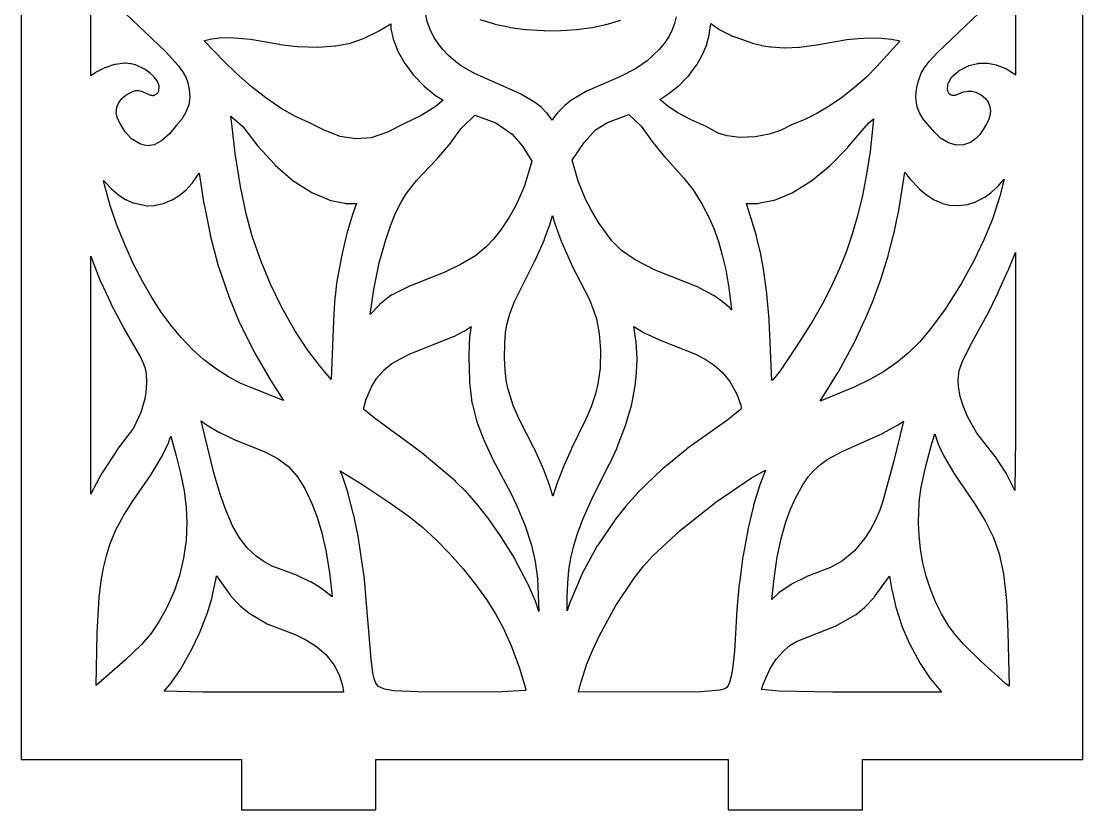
# Model space of a CAD drawing. Header units: millimetres. Extents: x 10 to 410, y 18 to 283.
# Drawn here: x 79 to 142.3, y 157 to 204 of the extents above; entities that cross this region are included whole.
import ezdxf

# ---------------------------------------------------------------- set-up
doc = ezdxf.new("R2010")
doc.units = ezdxf.units.MM
doc.layers.add('CUT', color=1, linetype='Continuous')

msp = doc.modelspace()

# ---------------------------------------------------------------- linework, layer by layer
at = {"layer": 'CUT'}
for points in [[(92.134, 280), (79, 280), (79, 160), (92.134, 160), (92.134, 157), (100.134, 157), (100.134, 160), (121.134, 160), (121.134, 157), (129.134, 157), (129.134, 160), (142.2679, 160), (142.2679, 280), (129.134, 280), (129.134, 283), (121.134, 283), (121.134, 280), (100.134, 280), (100.134, 283), (92.134, 283)], [(96.172, 197.9177), (95.3415, 198.3006), (94.4995, 198.7788), (93.5736, 199.406), (92.7087, 200.0848), (91.832, 200.861), (91.0928, 201.5825), (89.9085, 202.8047), (90.0258, 202.8487), (90.3414, 202.9278), (90.813, 202.9848), (91.4597, 202.9997), (92.6717, 202.9061), (94.3912, 202.5971), (94.4105, 202.5942), (95.447, 202.4744), (95.4728, 202.4726), (96.6721, 202.4346), (96.7017, 202.4351), (97.7181, 202.5005), (97.7554, 202.5051), (98.6196, 202.6674), (98.6444, 202.6731), (98.6688, 202.6809), (99.406, 202.9507), (99.4359, 202.9635), (100.3344, 203.4044), (100.3591, 203.418), (101.025, 203.8247), (101.0311, 203.5784), (101.0329, 203.552), (101.0372, 203.5256), (101.1634, 202.9184), (101.1695, 202.8944), (101.1776, 202.871), (101.4463, 202.1827), (101.4652, 202.1431), (101.8561, 201.4597), (101.8775, 201.4274), (102.3772, 200.7685), (102.4007, 200.7409), (102.9955, 200.1265), (103.022, 200.1022), (103.6985, 199.5518), (103.7266, 199.5315), (104.1459, 199.2632), (103.6699, 198.8676), (102.8438, 198.3576), (101.809, 197.8647), (100.8334, 197.3562), (99.8546, 197.034), (98.9346, 196.9632), (98.0038, 197.1144), (97.0601, 197.4896)], [(119.8259, 197.7024), (118.9248, 198.1031), (118.0921, 198.5448), (117.529, 198.922), (117.0579, 199.3043), (117.6054, 199.668), (117.6254, 199.6826), (118.1585, 200.1026), (118.1852, 200.1263), (118.7152, 200.656), (118.7417, 200.6863), (119.2348, 201.332), (119.2577, 201.3667), (119.6071, 201.9865), (119.6241, 202.022), (119.8531, 202.5939), (119.8647, 202.6293), (119.9977, 203.139), (120.0045, 203.173), (120.0971, 203.8406), (120.5538, 203.5126), (120.5747, 203.4989), (120.5966, 203.487), (121.4363, 203.071), (121.4711, 203.0564), (122.5419, 202.6807), (122.5701, 202.6723), (123.1029, 202.5404), (123.1273, 202.5355), (123.6581, 202.4485), (123.6879, 202.445), (124.4662, 202.3937), (124.4999, 202.3934), (125.361, 202.4305), (125.3872, 202.4327), (126.403, 202.5635), (126.4172, 202.5656), (128.2066, 202.8807), (128.8845, 202.9516), (129.5511, 202.9833), (130.2611, 202.9718), (130.8694, 202.9105), (131.2818, 202.8194), (131.3586, 202.7912), (130.0009, 201.2685), (129.3733, 200.6479), (128.6672, 200.0211), (127.9492, 199.4564), (127.1521, 198.9106), (126.4122, 198.4768), (125.6635, 198.1064), (124.9079, 197.8002), (124.2936, 197.4864), (123.5681, 197.2424), (122.7474, 197.0952), (121.8218, 197.056), (121.0714, 197.1385), (120.5382, 197.3049)], [(94.1386, 195.4043), (95.2118, 194.4743), (95.2425, 194.4512), (96.3186, 193.7633), (96.3522, 193.7455), (97.3469, 193.3289), (97.3815, 193.3181), (98.2898, 193.1276), (98.3226, 193.124), (98.9907, 193.111), (98.7795, 192.5688), (98.762, 192.5183), (98.4429, 191.4669), (98.4302, 191.4193), (98.0678, 189.8768), (98.0587, 189.8322), (97.7986, 188.3702), (97.7915, 188.323), (97.7018, 187.5885), (97.6968, 187.5349), (97.6107, 186.164), (97.6095, 186.1393), (97.4819, 182.6233), (96.7787, 183.4552), (96.0585, 184.407), (95.3106, 185.5472), (94.5534, 186.8847), (93.8635, 188.305), (93.2977, 189.6663), (92.771, 191.1772), (92.3993, 192.5044), (92.0626, 194.1187), (91.7532, 196.0874), (91.5463, 197.8597), (91.4874, 198.3266), (92.1934, 197.7198), (92.2088, 197.6984), (93.1052, 196.5297), (93.1261, 196.5047), (94.1128, 195.4296)], [(107.1446, 190.9969), (106.7242, 190.545), (106.0774, 189.9959), (105.1843, 189.4719), (104.2435, 189.0331), (102.1951, 188.2172), (102.1801, 188.2104), (101.0991, 187.6769), (101.0775, 187.6647), (101.0565, 187.6498), (100.3571, 187.0971), (100.3252, 187.0678), (99.7971, 186.5106), (100.0151, 188.0002), (100.3411, 189.5888), (100.7048, 190.8995), (101.0045, 191.7863), (101.31, 192.5437), (101.6358, 193.2007), (101.9398, 193.7006), (102.5519, 194.4949), (103.7501, 195.7304), (103.7659, 195.7478), (104.604, 196.7381), (104.6208, 196.7593), (105.204, 197.5542), (105.2204, 197.5784), (106.0373, 198.3777), (107.2963, 197.9164), (108.251, 197.2462), (108.8822, 196.5219), (109.4301, 195.6322), (108.987, 194.1755), (108.7461, 193.5678), (108.4548, 192.9573), (108.0599, 192.259), (107.6196, 191.5997)], [(120.9857, 189.1681), (121.1777, 188.083), (121.3021, 187.1109), (121.3249, 186.7806), (121.2401, 186.878), (121.2077, 186.9103), (120.8012, 187.2611), (120.7785, 187.2789), (120.275, 187.6272), (120.2522, 187.6411), (119.2731, 188.1656), (119.2509, 188.176), (116.7801, 189.151), (115.588, 189.7567), (114.7728, 190.3114), (114.2045, 190.8839), (113.4015, 191.9899), (112.9654, 192.7305), (112.6335, 193.3815), (112.1973, 194.4494), (111.8372, 195.6919), (112.5563, 196.7442), (113.2247, 197.4948), (113.9476, 197.945), (115.2144, 198.409), (115.9375, 197.7437), (115.954, 197.7189), (116.4982, 196.9534), (116.5129, 196.9337), (117.345, 195.9022), (117.3579, 195.8871), (118.5003, 194.6185), (119.0394, 193.9237), (119.568, 193.1035), (120.0213, 192.2289), (120.2811, 191.6189), (120.5513, 190.8565), (120.7852, 190.0422)], [(123.4355, 187.7539), (123.2624, 189.0665), (123.2557, 189.1091), (123.0803, 190.0692), (123.0716, 190.1109), (122.8295, 191.1351), (122.8164, 191.184), (122.2253, 193.1094), (122.9105, 193.1225), (122.9422, 193.1259), (123.8564, 193.3115), (123.8901, 193.3216), (124.9127, 193.7369), (124.9442, 193.7528), (126.0634, 194.4366), (126.0922, 194.457), (127.2091, 195.3723), (127.2342, 195.3955), (128.2504, 196.4403), (128.2745, 196.4679), (129.4702, 197.8836), (129.4881, 197.8972), (129.8029, 198.1572), (129.7552, 197.7418), (129.5903, 196.2079), (129.3862, 194.8663), (129.138, 193.5869), (128.8492, 192.3794), (128.514, 191.2274), (128.1685, 190.2261), (127.7759, 189.2436), (127.2777, 188.1573), (126.7703, 187.1762), (126.1334, 186.0641), (125.1907, 184.5683), (124.2264, 183.1567), (123.8201, 182.6362), (123.7384, 182.5623), (123.5719, 186.185), (123.5694, 186.2227), (123.4399, 187.7139)], [(84.7067, 191.824), (84.3096, 192.9895), (83.9812, 194.1472), (83.9036, 194.4945), (83.9338, 194.4556), (83.9569, 194.4287), (84.3592, 194.0046), (84.3825, 193.9827), (84.7898, 193.6336), (84.8186, 193.6119), (85.2107, 193.3595), (85.2395, 193.3439), (85.6432, 193.1609), (85.6857, 193.1473), (86.5116, 192.986), (86.5536, 192.9829), (86.9678, 193.0029), (86.9983, 193.0068), (87.4889, 193.1176), (87.5222, 193.1284), (87.9993, 193.3322), (88.0299, 193.3483), (88.4123, 193.5883), (88.4402, 193.6085), (88.8043, 193.9111), (88.8321, 193.9372), (89.1741, 194.3018), (89.2096, 194.346), (89.6122, 194.9275), (89.8903, 193.0876), (89.8975, 193.0468), (90.2542, 191.2717), (90.2653, 191.224), (90.7456, 189.4119), (90.7599, 189.364), (91.3487, 187.6252), (91.3645, 187.5833), (92.0184, 186.0096), (92.0349, 185.9735), (92.8543, 184.3215), (92.8703, 184.2918), (93.7524, 182.7652), (93.7641, 182.7458), (94.6387, 181.3842), (92.094, 182.3947), (91.3496, 182.7925), (90.6325, 183.2514), (89.8697, 183.8314), (89.2167, 184.4145), (88.5247, 185.133), (87.9351, 185.84), (87.3468, 186.6437), (86.7802, 187.517), (86.2411, 188.4475), (85.6796, 189.537), (85.1658, 190.6678)], [(126.6141, 181.3456), (127.6854, 183.0612), (127.7004, 183.0866), (128.6664, 184.8604), (128.681, 184.8891), (129.2689, 186.137), (129.2806, 186.1636), (129.8069, 187.4358), (129.8178, 187.4639), (130.243, 188.6421), (130.2532, 188.6728), (130.6627, 189.9938), (130.672, 190.0268), (130.9916, 191.2508), (130.9995, 191.284), (131.2692, 192.5312), (131.2773, 192.5738), (131.6708, 194.9871), (131.6981, 194.9406), (131.7277, 194.8964), (131.9707, 194.5774), (131.997, 194.5464), (132.4994, 194.0195), (132.523, 193.9971), (132.9587, 193.6271), (132.987, 193.6063), (133.3733, 193.3586), (133.4049, 193.3417), (133.8837, 193.1349), (133.915, 193.1244), (134.3223, 193.026), (134.3531, 193.0212), (134.8469, 192.9904), (134.8798, 192.9915), (135.373, 193.0543), (135.4053, 193.0614), (135.8918, 193.2162), (135.9237, 193.2296), (136.3974, 193.4748), (136.4262, 193.4923), (136.8068, 193.7645), (136.8327, 193.7856), (137.1965, 194.1184), (137.2219, 194.1443), (137.5654, 194.5368), (137.5805, 194.5569), (137.3243, 193.5432), (136.8782, 192.1778), (136.3787, 190.9426), (135.7842, 189.7038), (135.019, 188.331), (134.0668, 186.8247), (133.2177, 185.6592), (132.5502, 184.8801), (131.8561, 184.1963), (131.1864, 183.6443), (130.3837, 183.0943), (129.5794, 182.6349), (128.6875, 182.2006)], [(113.1156, 186.7603), (113.2774, 186.2371), (113.4478, 185.3583), (113.5169, 184.389), (113.4954, 183.3109), (113.3731, 182.3706), (113.2265, 181.7706), (112.9618, 180.9985), (112.6469, 180.2596), (111.8044, 178.5287), (111.795, 178.5084), (111.2877, 177.3564), (111.276, 177.3281), (110.891, 176.3257), (110.8767, 176.2847), (110.6882, 175.6838), (110.5087, 176.2823), (110.492, 176.3315), (110.1, 177.3554), (110.0857, 177.3896), (109.5678, 178.5344), (109.5562, 178.5587), (108.6842, 180.2689), (108.3284, 181.0825), (108.0001, 182.1214), (107.9089, 182.5914), (107.8397, 183.212), (107.8119, 183.9057), (107.823, 184.7846), (107.8717, 185.4232), (107.9448, 185.8873), (108.1215, 186.5526), (108.4052, 187.2842), (109.5999, 189.6599), (109.6124, 189.6867), (110.1795, 190.9734), (110.1939, 191.009), (110.4892, 191.805), (110.5039, 191.8493), (110.6687, 192.4027), (110.7602, 192.0416), (110.7799, 191.9763), (111.1717, 190.872), (111.1904, 190.8254), (111.7866, 189.4857), (111.8006, 189.4566), (112.8431, 187.4303)], [(85.1167, 185.6882), (85.124, 185.6751), (86.1031, 183.9529), (86.2959, 183.558), (86.3933, 183.2881), (86.4466, 182.9899), (86.4622, 182.4609), (86.4358, 181.8512), (86.3763, 181.4729), (86.1225, 180.6724), (85.6959, 179.7354), (84.7715, 178.5373), (84.7512, 178.5084), (83.8274, 177.0808), (83.8071, 177.0466), (83.1727, 175.867), (83.146, 175.8099), (83.1454, 175.8082), (83.1496, 189.9777), (83.2393, 189.7196), (83.2491, 189.6933), (83.7296, 188.4776), (83.7431, 188.4462), (84.3312, 187.169), (84.3454, 187.1405)], [(138.2526, 179.1726), (138.2243, 176.0218), (137.7012, 177.0538), (137.672, 177.1043), (137.061, 178.0247), (137.0413, 178.0518), (135.9492, 179.4406), (135.4104, 180.3822), (135.1517, 181.0059), (134.9705, 181.6188), (134.8697, 182.1987), (134.8474, 182.6184), (134.9015, 183.1611), (135.0825, 183.6722), (135.5928, 184.7091), (136.5708, 186.4914), (136.5813, 186.5115), (137.2241, 187.8092), (137.2326, 187.8272), (137.8096, 189.0998), (137.8183, 189.1198), (138.257, 190.1871)], [(106.1518, 180.1447), (106.1635, 180.1109), (106.5509, 179.0752), (106.5697, 179.0303), (107.1147, 177.859), (107.1289, 177.8306), (108.1627, 175.9039), (108.5474, 175.1044), (109.035, 173.916), (109.4032, 172.762), (109.6364, 171.7815), (109.7633, 170.7768), (109.8524, 168.8161), (109.6651, 169.3696), (109.6466, 169.4181), (109.2215, 170.4098), (109.2023, 170.4503), (108.4286, 171.9273), (108.4101, 171.9597), (107.4869, 173.4435), (107.4722, 173.4658), (106.8299, 174.374), (106.8175, 174.3906), (106.1576, 175.2297), (106.143, 175.2472), (105.4825, 175.989), (105.4651, 176.0073), (104.8889, 176.5632), (104.8735, 176.5769), (102.8879, 178.2424), (102.8748, 178.2527), (100.0442, 180.3464), (99.3915, 180.8675), (99.5583, 181.4507), (99.878, 182.1986), (100.1731, 182.6965), (100.632, 183.2084), (101.086, 183.5748), (102.125, 184.1302), (104.7567, 185.1875), (104.7747, 185.1957), (105.3772, 185.5067), (105.3957, 185.5172), (105.8115, 185.7834), (105.7355, 185.3258), (105.7282, 185.2714), (105.7242, 185.2161), (105.6741, 184.0555), (105.6737, 183.9872), (105.7163, 182.5567), (105.7184, 182.5165), (105.7222, 182.4766), (105.8645, 181.2636), (105.8736, 181.2042), (105.8865, 181.1466), (106.1416, 180.1798)], [(117.1877, 184.9306), (119.139, 184.1629), (119.7709, 183.8353), (120.2991, 183.4866), (120.7911, 183.0549), (121.2277, 182.5154), (121.6463, 181.7572), (121.8908, 181.0962), (121.9137, 180.9529), (121.9116, 180.904), (121.9027, 180.877), (121.8754, 180.8385), (121.1048, 180.2297), (118.6741, 178.4934), (118.6608, 178.4834), (117.2752, 177.3562), (117.2566, 177.3397), (115.7377, 175.875), (115.7199, 175.8565), (115.0408, 175.0915), (115.028, 175.0764), (114.3977, 174.2846), (114.3792, 174.2595), (113.3557, 172.7535), (113.3321, 172.715), (112.4301, 171.0754), (112.4041, 171.0216), (111.6722, 169.2829), (111.6532, 169.2322), (111.5305, 168.8585), (111.5308, 169.6625), (111.57, 170.4986), (111.6461, 171.2701), (111.7646, 172.0016), (111.9322, 172.7221), (112.1566, 173.4583), (112.4943, 174.3536), (113.0543, 175.6019), (114.0667, 177.6023), (114.0758, 177.621), (114.5098, 178.5629), (114.5259, 178.6013), (115.0225, 179.9002), (115.0415, 179.9574), (115.3651, 181.0838), (115.3748, 181.1211), (115.3829, 181.1596), (115.6064, 182.3689), (115.6169, 182.4423), (115.6753, 183.032), (115.6793, 183.092), (115.7029, 183.7875), (115.7033, 183.8306), (115.7018, 183.8739), (115.642, 184.895), (115.6387, 184.9369), (115.6333, 184.9785), (115.5112, 185.7822), (116.1364, 185.4016), (116.1611, 185.3886), (117.1793, 184.934)], [(94.2574, 177.9513), (94.9282, 177.4498), (95.4655, 176.8358), (95.8974, 176.1308), (96.3233, 175.2428), (96.6316, 174.4321), (96.9072, 173.5065), (97.1726, 172.3488), (97.3807, 171.1049), (97.5156, 169.9002), (97.524, 169.6902), (96.9198, 170.167), (96.8944, 170.1845), (96.2505, 170.5753), (96.2301, 170.5862), (95.4788, 170.9412), (95.4643, 170.9473), (93.9623, 171.5201), (93.4496, 171.7961), (92.9929, 172.1143), (92.4718, 172.6022), (92.0143, 173.1934), (91.5998, 173.9156), (91.2116, 174.7994), (90.8797, 175.7382), (90.5082, 176.9924), (89.7244, 180.1618), (90.0139, 179.9452), (90.0369, 179.9298), (90.7705, 179.4995), (90.7878, 179.4905), (91.8128, 179.0057), (91.8255, 179.0002), (93.4797, 178.3511)], [(124.1622, 169.9239), (124.1331, 169.9004), (123.7332, 169.5341), (123.8701, 170.7707), (124.0617, 172.0446), (124.2977, 173.1596), (124.5709, 174.1497), (124.8426, 174.9031), (125.1638, 175.6082), (125.5754, 176.3464), (125.91, 176.8349), (126.2161, 177.1932), (126.6294, 177.5711), (127.0437, 177.867), (127.9274, 178.3488), (130.3328, 179.4153), (130.3504, 179.4241), (131.2343, 179.9166), (131.257, 179.931), (131.5736, 180.1574), (130.9918, 177.7116), (130.3551, 175.3828), (130.1694, 174.8503), (129.9097, 174.244), (129.6148, 173.6854), (129.2885, 173.1794), (128.6598, 172.4316), (127.9456, 171.8331), (127.2316, 171.4273), (125.8146, 170.8942), (125.7946, 170.8852), (124.9145, 170.4423), (124.8865, 170.4257)], [(88.6704, 171.9972), (88.4339, 170.9641), (88.1287, 170.0678), (87.6754, 169.0427), (87.2108, 168.1988), (86.7156, 167.4755), (86.149, 166.833), (85.203, 165.9016), (83.4624, 164.402), (83.5301, 167.5354), (83.6528, 169.6409), (83.769, 170.6345), (83.904, 171.4129), (84.0746, 172.1273), (84.2847, 172.794), (84.6269, 173.6263), (85.1154, 174.5533), (85.6655, 175.4253), (86.7421, 176.9786), (86.7591, 177.0051), (87.4153, 178.105), (87.4392, 178.1502), (87.7771, 178.8647), (87.7924, 178.8995), (87.8059, 178.9367), (87.91, 179.2494), (88.2394, 178.0926), (88.5011, 177.06), (88.7126, 175.9917), (88.8353, 175.0146), (88.8744, 174.0938), (88.8228, 173.0643)], [(132.4889, 174.7892), (132.5431, 175.5076), (132.6401, 176.2107), (132.8935, 177.3947), (133.2312, 178.6851), (133.4528, 179.3912), (133.6573, 178.7789), (133.6705, 178.7426), (133.6853, 178.7083), (133.9522, 178.1414), (133.9739, 178.0999), (134.564, 177.0855), (134.5813, 177.0578), (135.8463, 175.1934), (136.4508, 174.2059), (136.9444, 173.2137), (137.2902, 172.2362), (137.5442, 171.0535), (137.7137, 169.4712), (137.8022, 167.6034), (137.8777, 164.3611), (137.6664, 164.5201), (136.2109, 165.8285), (135.1714, 166.835), (134.6355, 167.4582), (134.2512, 168), (133.8449, 168.6785), (133.4899, 169.394), (133.1867, 170.1423), (132.9361, 170.9178), (132.7388, 171.7151), (132.5959, 172.5294), (132.508, 173.3582), (132.4776, 174.071)], [(100.6516, 164.1798), (100.3029, 164.3335), (100.151, 164.5031), (100.0388, 164.8008), (99.9597, 165.1543), (99.8634, 165.9636), (99.4604, 170.6955), (99.4543, 170.7487), (99.1052, 173.1513), (99.0967, 173.1999), (98.82, 174.5536), (98.8103, 174.5953), (98.4927, 175.8146), (98.4788, 175.8618), (98.124, 176.9289), (98.1049, 176.9794), (98.0133, 177.1945), (99.306, 176.3956), (100.9776, 175.2908), (102.1156, 174.4766), (102.9274, 173.81), (103.732, 173.0709), (104.5153, 172.2752), (105.3368, 171.3525), (106.0982, 170.4008), (106.7222, 169.5299), (107.2678, 168.6702), (107.7198, 167.8432), (108.2107, 166.7278), (108.6872, 165.4393), (109.0378, 164.3048), (109.0728, 164.1218), (109.0193, 164.1087), (107.6524, 164.0237), (103.1057, 164.0054), (101.1915, 164.0848)], [(121.5072, 166.4503), (121.3916, 165.3774), (121.3178, 164.9616), (121.214, 164.5839), (121.1345, 164.404), (121.0456, 164.2792), (120.9304, 164.204), (120.6405, 164.1257), (119.4976, 164.0329), (112.213, 164.0015), (112.3043, 164.431), (112.6988, 165.6323), (113.0507, 166.4925), (113.4638, 167.3793), (114.4385, 169.1628), (115.5311, 170.8035), (116.0899, 171.5144), (116.6201, 172.1059), (118.2924, 173.6627), (120.3999, 175.3304), (122.5266, 176.7781), (123.3494, 177.2266), (123.0163, 176.3471), (123.001, 176.3018), (122.6507, 175.1436), (122.6387, 175.0993), (122.3053, 173.7009), (122.2962, 173.6573), (122.0207, 172.1461), (122.0142, 172.1047), (121.8003, 170.4986), (121.796, 170.4605), (121.658, 168.933), (121.6559, 168.9058)], [(90.5998, 170.6886), (90.6301, 170.9293), (91.4656, 169.7676), (91.4981, 169.7282), (92.0277, 169.1709), (92.0536, 169.1464), (92.5556, 168.7281), (92.5886, 168.7045), (93.655, 168.0707), (93.6881, 168.0546), (95.3203, 167.4319), (96.0084, 167.1047), (96.6011, 166.7266), (97.1646, 166.2361), (97.653, 165.6189), (97.9539, 165.0347), (98.1436, 164.4086), (98.2004, 164), (89.8432, 164.0095), (87.5094, 164.0683), (87.8588, 164.4553), (87.8896, 164.4941), (88.4855, 165.3526), (88.5075, 165.3874), (89.0741, 166.3799), (89.0925, 166.415), (89.6048, 167.4889), (89.6221, 167.5288), (90.0553, 168.6314), (90.072, 168.6792), (90.3706, 169.6413), (90.3874, 169.705), (90.5865, 170.6113), (90.5939, 170.6496)], [(133.1992, 164.7947), (133.7847, 164.0846), (133.8016, 164.0655), (133.864, 164.0002), (127.3655, 164.0034), (124.1823, 164.0611), (123.1278, 164.1588), (123.2233, 164.4895), (123.6431, 165.423), (123.9885, 165.9697), (124.4435, 166.4711), (124.8307, 166.7962), (125.2151, 167.0272), (127.6076, 167.9749), (127.6361, 167.9888), (128.7214, 168.6171), (128.7553, 168.6407), (129.2566, 169.0529), (129.2839, 169.0783), (129.8084, 169.6298), (129.8391, 169.6666), (130.7532, 170.9152), (130.8908, 170.0875), (130.9016, 170.0334), (131.1263, 169.076), (131.1438, 169.0136), (131.4904, 167.9534), (131.5109, 167.8987), (131.9481, 166.8745), (131.9711, 166.8267), (132.5523, 165.7535), (132.5768, 165.7131), (133.1759, 164.8259)]]:
    msp.add_lwpolyline(points, close=True, dxfattribs=at)
for points in [[(85.2134, 204.4339), (87.5892, 202.1779), (88.3592, 201.3333), (88.6198, 200.97), (88.8027, 200.635), (88.9263, 200.3054), (89.0177, 199.8992), (89.0486, 199.4414), (88.9813, 198.9852), (88.8202, 198.5478), (88.572, 198.1421), (88.2443, 197.7824), (87.8452, 197.2642), (87.3688, 196.8487), (86.9236, 196.6131), (86.5154, 196.5466), (86.1043, 196.6416), (85.5819, 196.959), (85.1874, 197.3876), (84.9072, 197.8459), (84.734, 198.1744), (84.6653, 198.517), (84.7002, 198.8591), (84.8116, 199.1317), (85.0075, 199.3872), (85.2358, 199.5725), (85.5908, 199.763), (85.8188, 199.8385), (86.001, 199.8412), (86.1599, 199.7995), (86.7097, 199.578), (86.7375, 199.5682), (86.7663, 199.5612), (86.7955, 199.5569), (86.825, 199.5556), (86.8545, 199.5569), (86.8838, 199.5611), (86.9125, 199.568), (86.9404, 199.5776), (86.9672, 199.59), (87.0404, 199.6277), (87.0651, 199.6419), (87.0883, 199.6583), (87.1098, 199.6769), (87.1295, 199.6972), (87.1472, 199.7194), (87.1626, 199.743), (87.1758, 199.768), (87.1865, 199.7941), (87.1947, 199.821), (87.2002, 199.8486), (87.2032, 199.8767), (87.2141, 200.0665), (87.2142, 200.0962), (87.2115, 200.1258), (87.2057, 200.1551), (87.197, 200.1836), (87.1386, 200.3454), (87.1276, 200.372), (87.1139, 200.3974), (87.0979, 200.4214), (86.9285, 200.651), (86.9117, 200.6718), (86.893, 200.6911), (86.7122, 200.862), (86.6809, 200.8879), (86.3898, 201.0973), (86.3666, 201.1124), (86.3422, 201.1254), (85.854, 201.3568), (85.825, 201.3688), (85.795, 201.3777), (85.5525, 201.4369), (85.5276, 201.442), (85.5022, 201.4449), (85.2113, 201.4667), (85.1813, 201.4675), (85.1516, 201.4654), (84.6132, 201.4016), (84.5817, 201.3962), (84.5508, 201.3876), (83.9826, 201.1962), (83.96, 201.1876), (83.9382, 201.1774), (83.4338, 200.9138), (83.4047, 200.8964), (83.1452, 200.722), (83.1484, 207.0166)], [(138.251, 207.1277), (138.257, 200.7607), (138.1012, 200.8823), (138.0689, 200.9043), (137.6892, 201.1291), (137.667, 201.1411), (137.6437, 201.1512), (137.162, 201.3381), (137.135, 201.3472), (137.1072, 201.3538), (136.6131, 201.4465), (136.5829, 201.4505), (136.5524, 201.4517), (136.0627, 201.4462), (136.0283, 201.4439), (135.9943, 201.4378), (135.4993, 201.3196), (135.4749, 201.3127), (135.4512, 201.3038), (135.4283, 201.2931), (134.9221, 201.0292), (134.8907, 201.0104), (134.8618, 200.988), (134.473, 200.6467), (134.4501, 200.6243), (134.4296, 200.5997), (134.412, 200.5731), (134.2416, 200.2833), (134.2291, 200.2596), (134.2187, 200.2349), (134.2106, 200.2094), (134.2049, 200.1834), (134.2015, 200.1569), (134.1871, 199.9793), (134.1862, 199.948), (134.1886, 199.9168), (134.1944, 199.8861), (134.2033, 199.8561), (134.233, 199.773), (134.244, 199.7463), (134.2575, 199.7209), (134.2734, 199.6968), (134.2916, 199.6743), (134.312, 199.6536), (134.3342, 199.635), (134.3581, 199.6186), (134.3835, 199.6044), (134.4102, 199.5927), (134.438, 199.5835), (134.4664, 199.5771), (134.4953, 199.5733), (134.585, 199.5659), (134.6132, 199.5649), (134.6416, 199.5664), (134.6695, 199.5704), (134.697, 199.5771), (134.7237, 199.5862), (135.1681, 199.7607), (135.4191, 199.8129), (135.6627, 199.8088), (135.9019, 199.7513), (136.205, 199.5968), (136.4611, 199.3782), (136.6241, 199.1488), (136.7237, 198.8949), (136.7613, 198.6243), (136.7369, 198.3466), (136.6494, 198.0699), (136.5386, 197.8671), (136.337, 197.5166), (136.1351, 197.2213), (135.9034, 196.9781), (135.5832, 196.7521), (135.1648, 196.6041), (134.7224, 196.596), (134.263, 196.7308), (133.7956, 197.0141), (133.4244, 197.3554), (133.0573, 197.8058), (132.7665, 198.121), (132.5478, 198.4787), (132.4194, 198.8147), (132.3543, 199.1141), (132.3279, 199.4339), (132.342, 199.7711), (132.3982, 200.1241), (132.4981, 200.491), (132.6454, 200.874), (132.8129, 201.1871), (133.1061, 201.5789), (133.5869, 202.0937), (136.0944, 204.4704)], [(118.0273, 204.2443), (117.9382, 203.8408), (117.8025, 203.4544), (117.6185, 203.0819), (117.3838, 202.7197), (117.0424, 202.3053), (116.2967, 201.6123), (115.6014, 201.1303), (114.7142, 200.6844), (112.7569, 199.8355), (112.7236, 199.8186), (111.8551, 199.3085), (111.8218, 199.286), (111.4178, 198.9707), (111.3892, 198.9453), (110.9942, 198.5479), (110.97, 198.5203), (110.7286, 198.2096), (110.7053, 198.1749), (110.6454, 198.0706), (110.3432, 198.4871), (110.3284, 198.5058), (110.3123, 198.5233), (110.0035, 198.8315), (109.9794, 198.8531), (109.6795, 199.0946), (109.6467, 199.1176), (108.8249, 199.6172), (108.7902, 199.6353), (106.0198, 200.8687), (105.2264, 201.3074), (104.8981, 201.5503), (104.457, 201.9371), (104.1282, 202.2833), (103.8416, 202.648), (103.5988, 203.027), (103.3701, 203.4863), (103.2031, 203.9571), (103.1106, 204.3636)], [(106.3294, 204.0732), (107.1975, 203.8122), (107.2211, 203.8061), (108.1147, 203.6124), (108.1379, 203.6083), (109.063, 203.4804), (109.0859, 203.478), (110.1379, 203.4114), (110.1586, 203.4108), (111.166, 203.4145), (111.1846, 203.4151), (112.0673, 203.4715), (112.0885, 203.4736), (113.0124, 203.5971), (113.0355, 203.6012), (113.8445, 203.7725), (113.8681, 203.7785), (114.7377, 204.0359)]]:
    msp.add_lwpolyline(points, dxfattribs=at)

doc.saveas('drawing.dxf')
